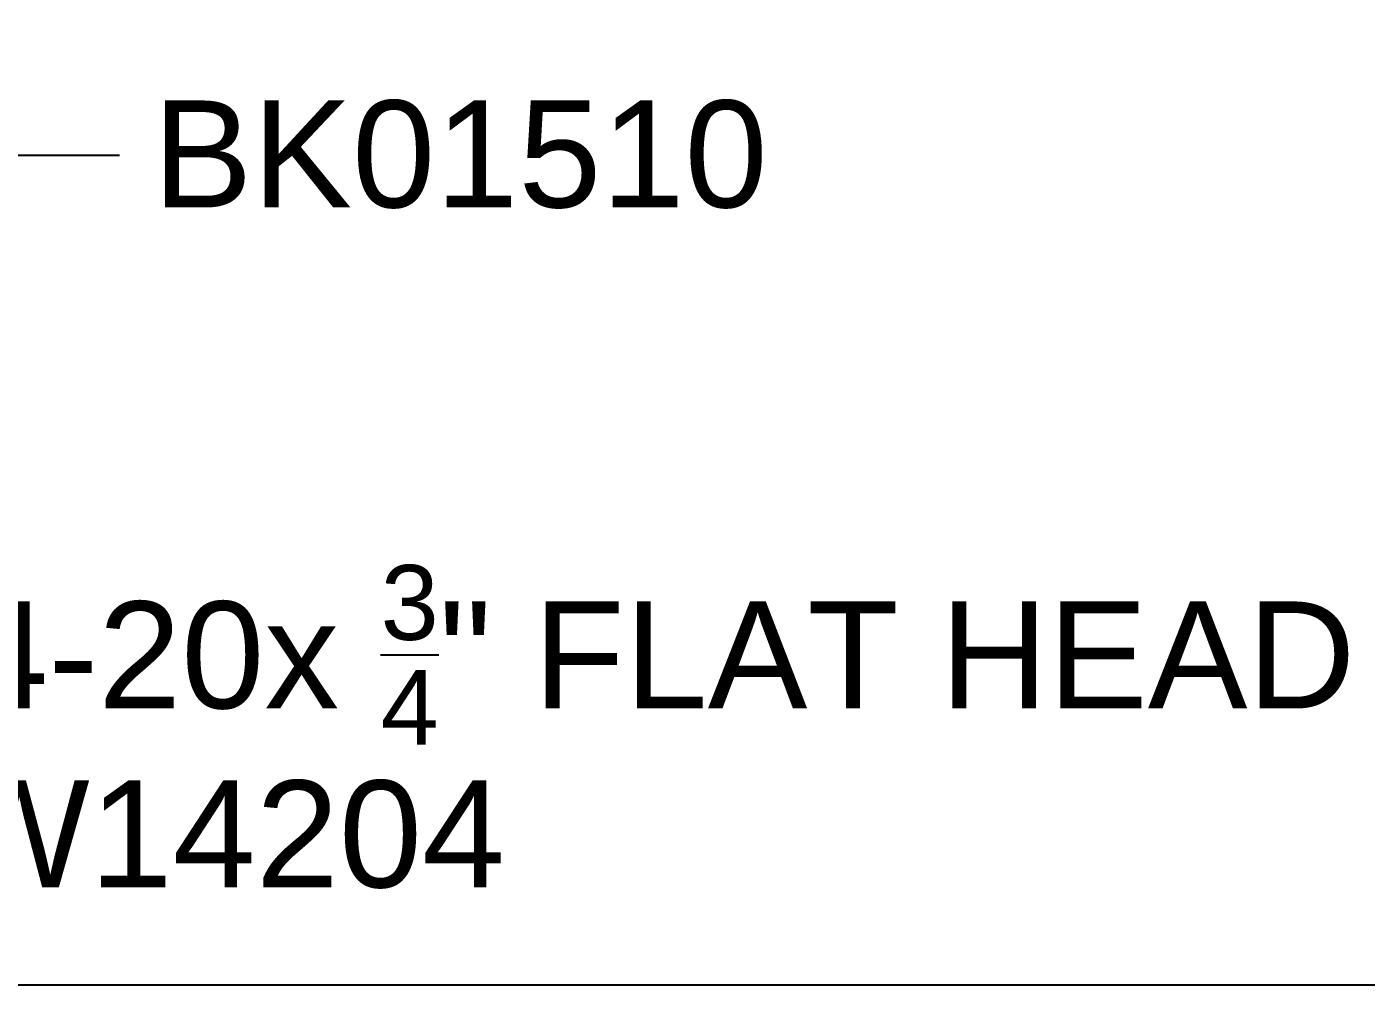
# Model space of a CAD drawing. Extents: x 0 to 12.5, y -13.7 to 0.
# Drawn here: x 6.808 to 9.156, y -13.68 to -12.001 of the extents above; entities that cross this region are included whole.
import ezdxf
from ezdxf import colors
from ezdxf.entities.mleader import LeaderData, LeaderLine
from ezdxf.math import Vec2, Vec3

# ---------------------------------------------------------------- set-up
doc = ezdxf.new("R2010")
doc.units = 0
doc.header["$LTSCALE"] = 0.5
doc.header["$MEASUREMENT"] = 0
doc.layers.add('FAB DWG', color=221, linetype='CONTINUOUS')
doc.layers.add('Text-Unprinted', color=131, linetype='CONTINUOUS', plot=False)
doc.styles.add('LSAD_Standard', font='arial.ttf')

msp = doc.modelspace()

# ---------------------------------------------------------------- linework, layer by layer
at = {"layer": 'Text-Unprinted', "ltscale": 0.5, "transparency": 16777216}
msp.add_lwpolyline([(0, 0), (12.5376, 0), (12.5376, -13.6803), (0, -13.6803)], close=True, dxfattribs=at)

# ---------------------------------------------------------------- leaders
at = {"layer": 'FAB DWG', "ltscale": 0.5, "transparency": 16777216}
ml = msp.add_multileader_mtext('Standard', dxfattribs=at)
ml.set_content('BK01510', color=256, style='LSAD_Standard')
ml.set_leader_properties()
ml.build(insert=Vec2(0, 0))
ml.multileader.update_dxf_attribs({"text_left_attachment_type": 2, "text_right_attachment_type": 2, "dogleg_length": 0.2772, "arrow_head_size": 0.1875})
ctx = ml.context
ctx.base_point, ctx.char_height, ctx.arrow_head_size, ctx.landing_gap_size, ctx.plane_origin = Vec3(6.9707, -12.2254), 0.1875, 0.1875, 0.09, Vec3(5.9375, -11.7607)
ctx.left_attachment, ctx.right_attachment, ctx.text_align_type = 2, 2, 2
notes = []
notes.append((ctx, [(0, (1, 1, 0), (6.6935, -12.2254), (1, 0), 0.2772, [(0, [(5.9375, -11.7607)], 0, [])])]))
ctx.mtext.insert, ctx.mtext.alignment, ctx.mtext.flow_direction = Vec3(8.1068, -12.1297), 3, 5
ml = msp.add_multileader_mtext('Standard', dxfattribs=at)
ml.set_content('\\A1;1/4-20x {\\H0.7x;\\S3/4;}" FLAT HEAD SCREW\\PHW14204{\\Fromans|c0;\\H0.71429x;\\W0.85; }', color=256, style='LSAD_Standard')
ml.set_leader_properties()
ml.build(insert=Vec2(0, 0))
ml.multileader.update_dxf_attribs({"text_left_attachment_type": 2, "text_right_attachment_type": 2, "dogleg_length": 0.2772, "arrow_head_size": 0.1875})
ctx = ml.context
ctx.base_point, ctx.char_height, ctx.arrow_head_size, ctx.landing_gap_size, ctx.plane_origin = Vec3(6.3921, -13.2255), 0.1875, 0.1875, 0.09, Vec3(11.2195, -11.397)
ctx.left_attachment, ctx.right_attachment = 2, 2
notes.append((ctx, [(0, (1, 1, 0), (6.1149, -13.2255), (1, 0), 0.2772, [(0, [(5.7142, -12.8836)], 0, [])])]))
ctx.mtext.insert, ctx.mtext.rotation, ctx.mtext.width, ctx.mtext.flow_direction = Vec3(6.4821, -12.9439), 6.283185, 5.275173, 5
for ctx, leaders in notes:
    for number, flags, end, landing, length, lines in leaders:
        leader = LeaderData()
        leader.index, (leader.has_last_leader_line, leader.has_dogleg_vector, leader.attachment_direction) = number, flags
        leader.last_leader_point, leader.dogleg_vector, leader.dogleg_length = Vec3(end), Vec3(landing), length
        for number, points, colour, breaks in lines:
            line = LeaderLine()
            line.index, line.vertices, line.color, line.breaks = number, Vec3.list(points), colors.encode_raw_color(colour), breaks
            leader.lines.append(line)
        ctx.leaders.append(leader)

doc.saveas('drawing.dxf')
